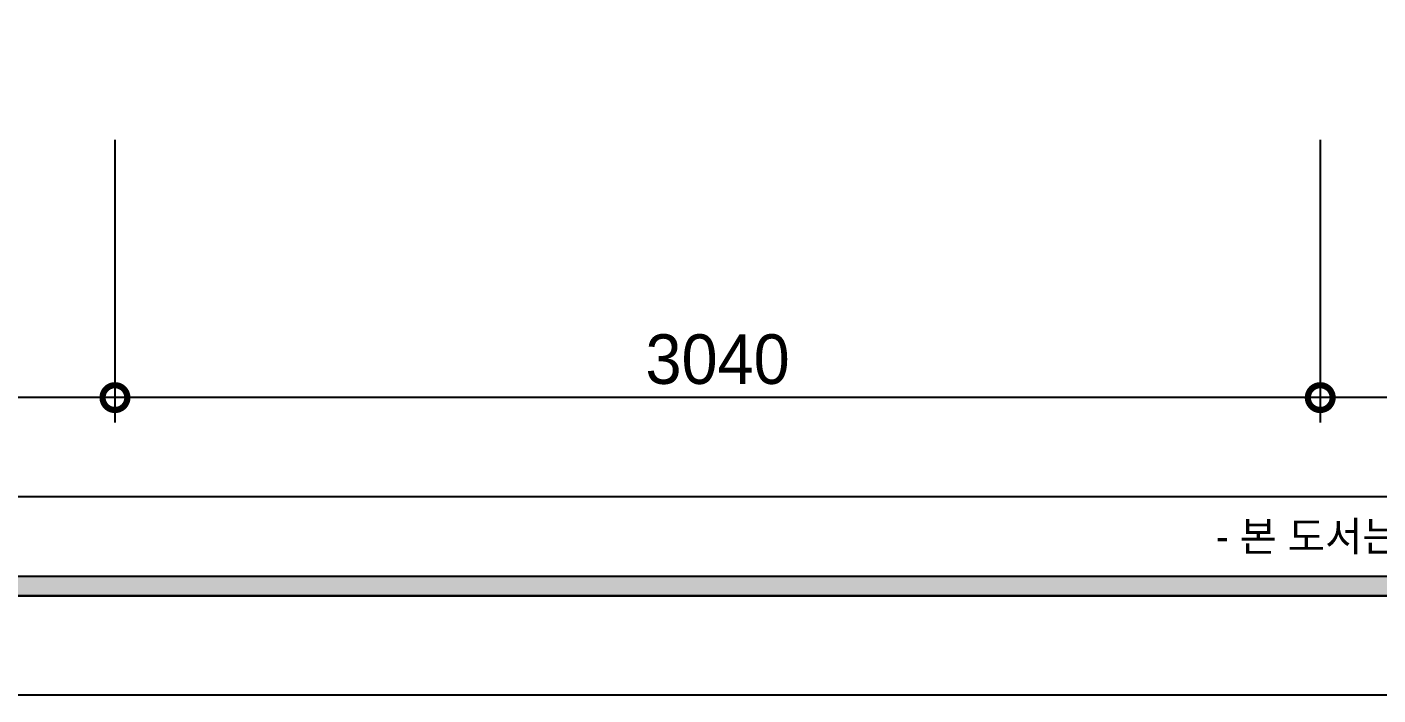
# Model space of a CAD drawing. Header units: millimetres. Extents: x 144680 to 246943, y -177515 to -149396.
# Drawn here: x 217670 to 221078, y -177015 to -175330 of the extents above; entities that cross this region are included whole.
import ezdxf
from ezdxf.enums import TextEntityAlignment as Align

# ---------------------------------------------------------------- set-up
doc = ezdxf.new("R2010")
doc.units = ezdxf.units.MM
doc.header["$LTSCALE"] = 50
for name, color, linetype in [('07-DIM WAL', 5, 'Continuous'), ('FORM(YOURNAME)-1', 1, 'Continuous'), ('FORM(YOURNAME)-11', 1, 'Continuous')]:
    doc.layers.add(name, color=color, linetype=linetype)
doc.styles.add('YOURNAME', font='')
doc.styles.add('스타일1', font='')
doc.styles.get('YOURNAME').set_extended_font_data('HYwulM')
doc.styles.get('스타일1').set_extended_font_data('HYwulM')
doc.dimstyles.new('50', dxfattribs={"dimscale": 50, "dimtxt": 2.5, "dimasz": 2.5, "dimexe": 1.25, "dimexo": 2, "dimtad": 1, "dimdec": 0, "dimtxsty": '스타일1', "dimblk": 'DOTSMALL', "dimcen": 2.5, "dimclrd": 1, "dimclre": 1, "dimclrt": 2, "dimadec": 0, "dimazin": 0, "dimtfac": 1, "dimtix": 1, "dimtmove": 0, "dimatfit": 3, "dimldrblk": 'DOTSMALL', "dimfxl": 1.25, "dimarcsym": 0})

# ---------------------------------------------------------------- blocks, each defined once
blk = doc.blocks.new('FORM-ELEVATION')
at = {"layer": 'FORM(YOURNAME)-11'}
h = blk.add_hatch(color=256, dxfattribs=at)
h.dxf.hatch_style = 1
h.paths.add_polyline_path([(-10309, 35708), (71691, 35708), (71691, 35508), (-10309, 35508)])
h.paths.add_polyline_path([(-10309, -21492), (71691, -21492), (71691, -21692), (-10309, -21692)])
at = {"layer": 'Defpoints', "color": 158}
blk.add_line((62481, -20692), (-10309, -20692), dxfattribs=at)
for points in [[(-10309, -21692), (71691, -21692), (71691, 35708), (-10309, 35708)], [(-8309, 33708), (61071, 33708), (61071, -19692), (-8309, -19692)]]:
    blk.add_lwpolyline(points, close=True, dxfattribs=at)
at = {"layer": 'FORM(YOURNAME)-11', "color": 250}
blk.add_lwpolyline([(-11309, -22692), (72691, -22692), (72691, 36708), (-11309, 36708)], close=True, dxfattribs=at)
at = {"layer": 'FORM(YOURNAME)-11'}
blk.add_lwpolyline([(-10309, -21492), (71691, -21492), (71691, -21692), (-10309, -21692)], close=True, dxfattribs=at)
at = {"layer": 'FORM(YOURNAME)-11', "color": 1, "style": 'YOURNAME'}
blk.add_text("- 본 도서는 어떠한 경우에도 무단으로 도용할 수 없으며 도용시 '지적재산권' 보호에 관한 법률에 의거, 법적 분쟁이 발생합니다.  또한 본 도서에 관한 모든 저작권은 당사에 있습니다. -", height=300, dxfattribs=at).set_placement((28146, -21092), align=Align.MIDDLE_CENTER)
at = {"layer": 'FORM(YOURNAME)-11', "color": 3, "style": 'YOURNAME'}
for tag, height, p in [('1', 450, (71041, -1219)), ('2', 450, (71041, -1863)), ('3', 450, (71041, -3150)), ('4', 450, (71041, -5081)), ('5', 515, (71041, -7398)), ('6', 515, (71041, -9650)), ('7', 515, (71041, -11903)), ('8', 515, (71041, -14155)), ('9', 515, (71041, -16408)), ('10', 515, (66791, -18596)), ('11', 515, (71041, -18660)), ('12', 515, (66791, -20848)), ('13', 515, (71041, -20848))]:
    blk.add_attdef(tag, text='', height=height, dxfattribs=at).set_placement(p, align=Align.MIDDLE_RIGHT)
blk = doc.blocks.new('_DOTSMALL')
at = {"color": 0, "linetype": 'ByBlock', "const_width": 0.5}
blk.add_lwpolyline([(-0.0625, 0, 1), (0.0625, 0, 1)], format="xyb", close=True, dxfattribs=at)
blk = doc.blocks.new('*D107')
at = {"layer": '07-DIM WAL', "color": 1, "lineweight": -2, "transparency": 16777216}
for p, q in [((217892.2, -175615), (217892.2, -176327.5)), ((220932.2, -175615), (220932.2, -176327.5)), ((220932.2, -176265), (217892.2, -176265))]:
    blk.add_line(p, q, dxfattribs=at)
at = {"layer": 'Defpoints', "color": 0, "transparency": 16777216}
for p in [(217892.2, -175515), (220932.2, -175515), (217892.2, -176265)]:
    blk.add_point(p, dxfattribs=at)
at = {"layer": '07-DIM WAL', "color": 1, "lineweight": -2, "transparency": 16777216, "xscale": 125, "yscale": 125, "zscale": 125, "rotation": 180}
blk.add_blockref('_DOTSMALL', (217892.2, -176265), dxfattribs=at)
at = {"layer": '07-DIM WAL', "color": 1, "lineweight": -2, "transparency": 16777216, "xscale": 125, "yscale": 125, "zscale": 125}
blk.add_blockref('_DOTSMALL', (220932.2, -176265), dxfattribs=at)
at = {"layer": '07-DIM WAL', "color": 2, "transparency": 16777216, "insert": (219412.2, -176168.8), "char_height": 125, "attachment_point": 5, "style": '스타일1'}
blk.add_mtext('3040', dxfattribs=at)

msp = doc.modelspace()

# ---------------------------------------------------------------- block references
at = {"layer": 'FORM(YOURNAME)-1', "xscale": 0.2500000000000001, "yscale": 0.2500000000000001, "zscale": 0.2500000000000001}
msp.add_blockref('FORM-ELEVATION', (217433.9, -171342), dxfattribs=at)

# ---------------------------------------------------------------- dimensions: what is measured, and where the dimension line sits
at = {"layer": '07-DIM WAL'}
dim = msp.add_linear_dim(base=(217892.2, -176265), p1=(220932.2, -175515), p2=(217892.2, -175515), dimstyle='50', dxfattribs=at)
dim.commit()
dim.dimension.update_dxf_attribs({"geometry": '*D107', "text_midpoint": (219412.2, -176168.8)})

doc.saveas('drawing.dxf')
